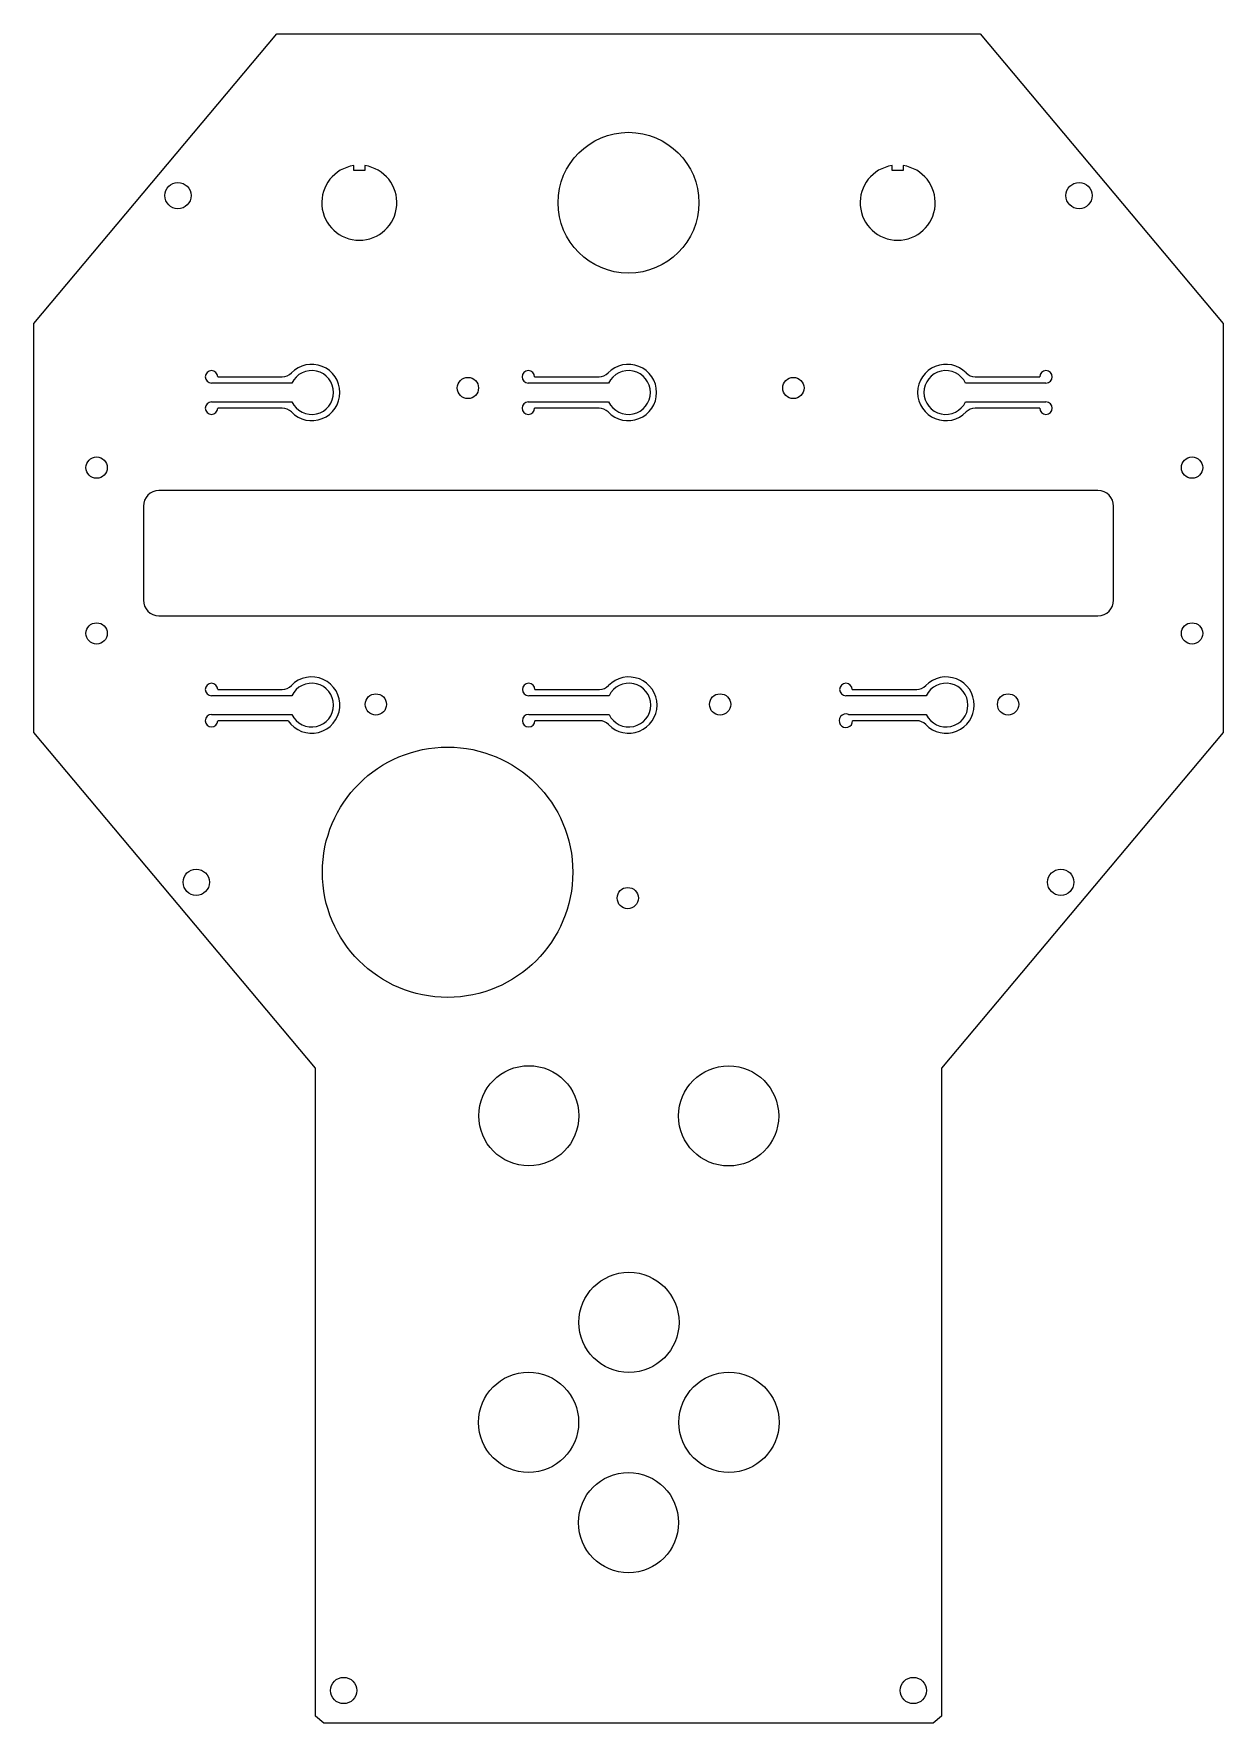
# Model space of a CAD drawing. Header units: millimetres. Extents: x 14 to 204, y 15 to 285.
import ezdxf

# ---------------------------------------------------------------- set-up
doc = ezdxf.new("R2010")
doc.units = ezdxf.units.MM

msp = doc.modelspace()

# ---------------------------------------------------------------- linework, layer by layer
at = {"color": 7, "linetype": 'Continuous', "lineweight": 15}
for p, q in [((13.86, 238.25), (52.7, 284.54)), ((52.7, 284.54), (165.02, 284.54)), ((165.02, 284.54), (203.86, 238.25)), ((64.96, 262.67), (64.96, 263.47)), ((66.76, 262.67), (64.96, 262.67)), ((66.76, 263.47), (66.76, 262.67)), ((150.96, 262.67), (150.96, 263.47)), ((152.76, 262.67), (150.96, 262.67)), ((152.76, 263.47), (152.76, 262.67)), ((13.86, 172.87), (13.86, 238.25)), ((203.86, 238.25), (203.86, 172.87)), ((43.25, 229.71), (53.56, 229.71)), ((93.85, 229.71), (104.16, 229.71)), ((164.24, 229.71), (174.55, 229.71)), ((55.09, 228.71), (42.25, 228.71)), ((105.69, 228.71), (92.85, 228.71)), ((175.55, 228.71), (162.71, 228.71)), ((42.25, 225.71), (55.09, 225.71)), ((53.56, 224.71), (43.25, 224.71)), ((92.85, 225.71), (105.69, 225.71)), ((104.16, 224.71), (93.85, 224.71)), ((162.71, 225.71), (175.55, 225.71)), ((174.55, 224.71), (164.24, 224.71)), ((183.86, 211.54), (33.86, 211.54)), ((31.36, 209.04), (31.36, 194.04)), ((186.36, 194.04), (186.36, 209.04)), ((33.86, 191.54), (183.86, 191.54)), ((55.09, 178.75), (42.25, 178.75)), ((43.25, 179.75), (53.56, 179.75)), ((105.76, 178.75), (92.92, 178.75)), ((93.92, 179.75), (104.23, 179.75)), ((156.43, 178.75), (143.59, 178.75)), ((144.59, 179.75), (154.9, 179.75)), ((42.25, 175.75), (55.09, 175.75)), ((92.92, 175.75), (105.76, 175.75)), ((144, 175.75), (156.43, 175.75)), ((58.86, 119.24), (13.86, 172.87)), ((54.51, 174.75), (43.25, 174.75)), ((104.23, 174.75), (93.92, 174.75)), ((154.9, 174.75), (144.67, 174.75)), ((203.86, 172.87), (158.86, 119.24)), ((58.86, 15.64), (58.86, 119.24)), ((158.86, 119.24), (158.86, 15.64)), ((60.18, 14.54), (58.86, 15.64)), ((157.54, 14.54), (60.18, 14.54)), ((158.86, 15.64), (157.54, 14.54))]:
    msp.add_line(p, q, dxfattribs=at)
for centre, radius in [((108.86, 257.54), 11.25), ((36.89, 258.68), 2.1), ((180.83, 258.68), 2.1), ((83.2, 227.93), 1.7), ((135.2, 227.93), 1.7), ((23.89, 215.2), 1.7), ((198.89, 215.2), 1.7), ((23.89, 188.7), 1.7), ((198.89, 188.7), 1.7), ((68.5, 177.35), 1.7), ((123.5, 177.35), 1.7), ((169.5, 177.35), 1.7), ((79.96, 150.54), 20), ((39.81, 148.94), 2.1), ((177.91, 148.94), 2.1), ((108.75, 146.4), 1.7), ((92.94, 111.62), 8), ((124.85, 111.59), 8), ((108.93, 78.6), 8), ((92.89, 62.62), 8), ((124.91, 62.62), 8), ((108.86, 46.59), 8), ((63.36, 19.76), 2.1), ((154.36, 19.76), 2.1)]:
    msp.add_circle(centre, radius, dxfattribs=at)
for centre, radius, start, end in [((65.86, 257.54), 6, 98.6269, 81.3731), ((151.86, 257.54), 6, 98.6269, 81.3731), ((42.25, 229.71), 1, 0, 270), ((53.56, 231.71), 2, 270, 316.1869), ((58.25, 227.21), 4.5, 223.8131, 136.1869), ((58.25, 227.21), 3.5, 205.3769, 154.6231), ((92.85, 229.71), 1, 0, 270), ((104.16, 231.71), 2, 270, 316.1869), ((108.85, 227.21), 4.5, 223.8131, 136.1869), ((108.85, 227.21), 3.5, 205.3769, 154.6231), ((159.55, 227.21), 4.5, 43.8131, 316.1869), ((159.55, 227.21), 3.5, 25.3769, 334.6231), ((164.24, 231.71), 2, 223.8131, 270), ((175.55, 229.71), 1, 270, 180), ((42.25, 224.71), 1, 90, 0), ((53.56, 222.71), 2, 43.8131, 90), ((92.85, 224.71), 1, 90, 0), ((104.16, 222.71), 2, 43.8131, 90), ((164.24, 222.71), 2, 90, 136.1869), ((175.55, 224.71), 1, 180, 90), ((33.86, 209.04), 2.5, 90, 180), ((183.86, 209.04), 2.5, 0, 90), ((33.86, 194.04), 2.5, 180, 270), ((183.86, 194.04), 2.5, 270, 0), ((58.25, 177.25), 4.5, 213.749, 136.1869), ((108.92, 177.25), 4.5, 223.8131, 136.1869), ((159.59, 177.25), 4.5, 223.8131, 136.1869), ((42.25, 179.75), 1, 0, 270), ((53.56, 181.75), 2, 270, 316.1869), ((58.25, 177.25), 3.5, 205.3769, 154.6231), ((92.92, 179.75), 1, 360, 270), ((104.23, 181.75), 2, 270, 316.1869), ((108.92, 177.25), 3.5, 205.3769, 154.6231), ((143.59, 179.75), 1, 360, 270), ((154.9, 181.75), 2, 270, 316.1869), ((159.59, 177.25), 3.5, 205.3769, 154.6231), ((42.25, 174.75), 1, 90, 360), ((92.92, 174.75), 1, 90, 0), ((143.59, 174.75), 1.08, 67.7501, 360), ((104.23, 172.75), 2, 43.8131, 90), ((154.9, 172.75), 2, 43.8131, 90)]:
    msp.add_arc(centre, radius, start, end, dxfattribs=at)

doc.saveas('drawing.dxf')
